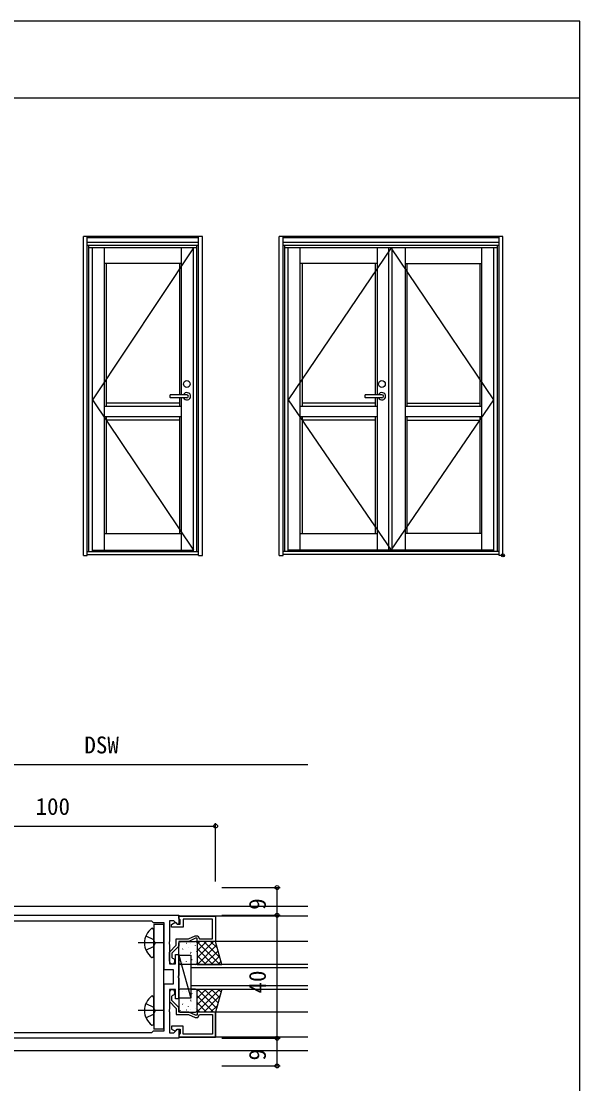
# Model space of a CAD drawing. Units: millimetres, scale not verified. Extents: x -437 to 438, y -344 to 341.
# Drawn here: x 256.6 to 438.3, y -39.3 to 306.3 of the extents above; entities that cross this region are included whole.
import ezdxf
from ezdxf.enums import TextEntityAlignment as Align

# ---------------------------------------------------------------- set-up
doc = ezdxf.new("R2010")
doc.units = ezdxf.units.MM
doc.header["$LTSCALE"] = 2
doc.header["$PDMODE"] = 32
doc.header["$PDSIZE"] = 1
for name, color, linetype in [('0-2_YKK_11', 7, 'Continuous'), ('0-3_YKK_12', 2, 'Continuous'), ('0-4_YKK_13', 4, 'Continuous'), ('0-5_YKK_A1', 4, 'Continuous'), ('0-6_YKK_D', 6, 'Continuous'), ('0-7_YKK_ZWAK', 7, 'Continuous')]:
    doc.layers.add(name, color=color, linetype=linetype)
doc.styles.add('ＭＳ ゴシック', font='')
doc.styles.get('ＭＳ ゴシック').set_extended_font_data('MS Gothic')

msp = doc.modelspace()

# ---------------------------------------------------------------- linework, layer by layer
at = {"layer": '0-2_YKK_11'}
msp.add_line((319.837, -16.218), (319.837, -23.918), dxfattribs=at)
for points in [[(222.137, 15.483), (307.837, 15.483), (307.837, 12.682), (307.466, 12.529)], [(304.837, 0.582), (304.837, 3.503), (307.037, 5.803), (307.037, 7.782), (311.015, 7.782), (313.159, 8.782), (314.059, 8.782), (314.637, 7.782), (318.837, 7.782), (318.837, 14.182), (309.337, 14.182), (309.337, 11.582), (305.537, 11.582), (305.537, 12.482), (306.576, 13.082), (306.887, 13.082), (307.387, 12.582), (308.337, 12.582), (308.337, 13.982), (308.137, 14.182), (307.837, 14.482), (307.837, 15.182)], [(307.837, 15.182), (319.837, 15.182), (319.837, 6.982), (313.837, 6.982), (313.837, 7.982), (313.337, 7.982), (311.192, 6.982), (307.837, 6.982), (307.837, 5.482), (305.637, 3.182), (305.637, 1.765), (305.887, 1.469)], [(307.466, 12.529), (306.312, 13.683), (304.837, 13.683), (304.837, 6.941), (304.717, 6.758), (304.717, 6.208), (304.837, 6.024), (304.837, -0.317), (306.837, -0.317), (306.837, 2.683), (307.837, 2.683), (307.837, -4.059), (307.717, -4.242), (307.717, -4.792), (307.837, -4.976), (307.837, -11.717), (306.837, -11.717), (306.837, -8.717), (304.837, -8.717), (304.837, -15.059), (304.717, -15.242), (304.717, -15.792), (304.837, -15.976), (304.837, -22.717), (306.312, -22.717), (307.466, -21.563), (307.837, -21.717), (307.837, -24.517)], [(304.837, -9.618), (304.837, -12.539), (307.037, -14.839), (307.037, -16.818), (311.015, -16.818), (313.159, -17.818), (314.059, -17.818), (314.637, -16.818), (318.837, -16.818), (318.837, -23.218), (309.337, -23.218), (309.337, -20.618), (305.537, -20.618), (305.537, -21.518), (306.576, -22.118), (306.887, -22.118), (307.387, -21.618), (308.337, -21.618), (308.337, -23.018), (308.137, -23.218), (307.837, -23.518), (307.837, -24.218)], [(307.837, -24.218), (319.837, -24.218), (319.837, -16.018), (313.837, -16.018), (313.837, -17.018), (313.337, -17.018), (311.192, -16.018), (307.837, -16.018), (307.837, -14.518), (305.637, -12.218), (305.637, -10.801), (305.887, -10.505)], [(307.837, -24.517), (221.637, -24.517)]]:
    msp.add_lwpolyline(points, dxfattribs=at)
msp.add_lwpolyline([(226.137, 13.683), (299.037, 13.683), (299.537, 13.183), (303.037, 13.183), (303.037, -2.117), (306.037, -2.117), (306.037, -6.917), (303.037, -6.917), (303.037, -22.217), (299.537, -22.217), (299.037, -22.717), (226.137, -22.717)], close=True, dxfattribs=at)
for centre, start, end in [((305.737, 0.582), 180, 80.40594), ((305.737, -9.618), 279.59406, 180)]:
    msp.add_arc(centre, 0.9, start, end, dxfattribs=at)
at = {"layer": '0-3_YKK_12'}
for p, q in [((212.837, 18.482), (349.837, 18.482)), ((349.837, 15.182), (307.837, 15.182)), ((349.837, 6.982), (319.837, 6.982)), ((311.837, -1.518), (349.837, -1.518)), ((349.837, -7.518), (311.837, -7.518)), ((349.837, -16.018), (319.837, -16.018)), ((349.837, -24.218), (307.837, -24.218)), ((221.767, -28.518), (349.837, -28.518))]:
    msp.add_line(p, q, dxfattribs=at)
msp.add_lwpolyline([(349.837, -0.518), (311.837, -0.518), (311.837, -8.518), (349.837, -8.518)], dxfattribs=at)
at = {"layer": '0-4_YKK_13'}
for p, q in [((299.107, 11.234), (299.207, 11.234)), ((302.907, 12.484), (299.707, 12.484)), ((299.707, 12.484), (299.707, -21.516)), ((299.707, 2.234), (299.707, 10.734)), ((302.907, 12.484), (302.907, -21.516)), ((297.195, 8.834), (299.612, 7.629)), ((300.221, 6.484), (299.612, 7.629)), ((308.337, 6.982), (313.337, 6.982)), ((319.171, 6.982), (313.837, 1.648)), ((316.926, 6.982), (313.837, 3.893)), ((314.681, 6.982), (313.837, 6.138)), ((321.238, 1.728), (315.984, 6.982)), ((320.421, 4.789), (318.229, 6.982)), ((302.907, 6.484), (294.707, 6.484)), ((297.195, 4.134), (299.612, 5.339)), ((300.221, 6.484), (299.612, 5.339)), ((307.837, -0.018), (307.837, 6.482)), ((308.4, 6.538), (308.376, 6.494)), ((309.135, 4.513), (309.111, 4.469)), ((309.554, 4.199), (309.547, 4.193)), ((310.345, 6.346), (310.257, 6.299)), ((311.024, 5.104), (311, 5.06)), ((311.759, 6.174), (311.752, 6.167)), ((313.216, 5.747), (313.192, 5.703)), ((313.648, 3.671), (313.624, 3.627)), ((313.742, 4.355), (313.734, 4.348)), ((321.239, -0.518), (313.837, 6.884)), ((313.837, 6.482), (313.837, -0.018)), ((318.993, -0.518), (313.837, 4.639)), ((320.169, 5.735), (313.916, -0.518)), ((320.642, 3.963), (316.161, -0.518)), ((299.107, 1.734), (299.207, 1.734)), ((307.837, 2.482), (311.837, -11.518)), ((309.109, 0.205), (309.101, 0.198)), ((309.567, 2.437), (309.543, 2.393)), ((310.301, 0.412), (310.277, 0.368)), ((311.574, 2.413), (311.567, 2.407)), ((311.759, 3.08), (311.735, 3.036)), ((311.87, 3.456), (311.781, 3.41)), ((312.191, 1.003), (312.167, 0.959)), ((313.296, 0.36), (313.289, 0.354)), ((316.748, -0.518), (313.837, 2.394)), ((314.503, -0.518), (313.837, 0.149)), ((321.115, 2.19), (318.406, -0.518)), ((321.587, 0.418), (320.651, -0.518)), ((308.11, -0.231), (308.086, -0.275)), ((313.337, -0.518), (308.337, -0.518)), ((307.837, -9.018), (307.837, -15.518)), ((308.11, -8.805), (308.086, -8.761)), ((313.337, -8.518), (308.337, -8.518)), ((309.109, -9.241), (309.101, -9.234)), ((310.301, -9.448), (310.277, -9.404)), ((312.191, -10.039), (312.167, -9.995)), ((313.296, -9.397), (313.289, -9.39)), ((321.239, -8.518), (313.837, -15.92)), ((318.993, -8.518), (313.837, -13.675)), ((316.748, -8.518), (313.837, -11.43)), ((314.503, -8.518), (313.837, -9.185)), ((313.837, -15.518), (313.837, -9.018)), ((320.169, -14.771), (313.916, -8.518)), ((320.642, -12.999), (316.161, -8.518)), ((321.115, -11.226), (318.406, -8.518)), ((321.587, -9.454), (320.651, -8.518)), ((297.195, -13.166), (299.612, -14.371)), ((299.107, -10.766), (299.207, -10.766)), ((299.707, -19.766), (299.707, -11.266)), ((309.135, -13.549), (309.111, -13.505)), ((309.567, -11.473), (309.543, -11.429)), ((309.554, -13.235), (309.547, -13.229)), ((311.574, -11.449), (311.567, -11.443)), ((311.759, -12.116), (311.735, -12.072)), ((311.87, -12.492), (311.781, -12.446)), ((313.648, -12.707), (313.624, -12.663)), ((313.742, -13.391), (313.734, -13.384)), ((319.171, -16.018), (313.837, -10.684)), ((316.926, -16.018), (313.837, -12.929)), ((321.238, -10.764), (315.984, -16.018)), ((302.907, -15.516), (294.707, -15.516)), ((297.195, -17.866), (299.612, -16.661)), ((300.221, -15.516), (299.612, -14.371)), ((300.221, -15.516), (299.612, -16.661)), ((308.337, -16.018), (313.337, -16.018)), ((308.4, -15.574), (308.376, -15.53)), ((310.345, -15.382), (310.257, -15.335)), ((311.024, -14.14), (311, -14.097)), ((311.759, -15.21), (311.752, -15.204)), ((313.216, -14.783), (313.192, -14.74)), ((314.681, -16.018), (313.837, -15.174)), ((320.421, -13.825), (318.229, -16.018)), ((299.107, -20.266), (299.207, -20.266)), ((302.907, -21.516), (299.707, -21.516))]:
    msp.add_line(p, q, dxfattribs=at)
for points in [[(321.837, -0.518), (319.837, 6.982), (313.837, 6.982), (313.837, -0.518)], [(307.837, 2.482), (311.837, 2.482), (311.837, -11.518), (307.837, -11.518)], [(321.837, -8.518), (319.837, -16.018), (313.837, -16.018), (313.837, -8.518)]]:
    msp.add_lwpolyline(points, close=True, dxfattribs=at)
for centre, radius, start, end in [((302.607, 6.484), 5.9, 126.38156, 233.61844), ((299.207, 10.734), 0.5, 0, 90), ((308.337, 6.482), 0.5, 90, 180), ((313.337, 6.482), 0.5, 0, 90), ((299.207, 2.234), 0.5, 270, 0), ((308.337, -0.018), 0.5, 180, 270), ((313.337, -0.018), 0.5, 270, 0), ((308.337, -9.018), 0.5, 90, 180), ((313.337, -9.018), 0.5, 360, 90), ((302.607, -15.516), 5.9, 126.38156, 233.61844), ((299.207, -11.266), 0.5, 0, 90), ((308.337, -15.518), 0.5, 180, 270), ((313.337, -15.518), 0.5, 270, 360), ((299.207, -19.766), 0.5, 270, 0)]:
    msp.add_arc(centre, radius, start, end, dxfattribs=at)
at = {"layer": '0-5_YKK_A1'}
for p, q in [((276.85, 132.55), (276.85, 236.3)), ((315.55, 236.3), (276.85, 236.3)), ((278.1, 132.55), (278.1, 236.3)), ((314.3, 235.8), (278.1, 235.8)), ((314.3, 132.55), (314.3, 236.3)), ((315.55, 132.55), (315.55, 236.3)), ((340.55, 132.55), (340.55, 236.3)), ((413.3, 236.3), (340.55, 236.3)), ((341.8, 132.55), (341.8, 236.3)), ((412.05, 235.8), (341.8, 235.8)), ((412.05, 132.55), (412.05, 236.3)), ((413.3, 132.55), (413.3, 236.3)), ((314.3, 234.3), (278.1, 234.3)), ((314.3, 234.3), (278.1, 234.3)), ((278.1, 133.8), (278.1, 234.3)), ((314.3, 233.3), (278.1, 233.3)), ((278.65, 133.8), (278.65, 233.3)), ((313.75, 232.55), (278.65, 232.55)), ((279.75, 133.8), (279.75, 232.55)), ((283.7, 134.2), (283.7, 232.55)), ((308.65, 232.55), (308.65, 184.8)), ((312.65, 133.8), (312.65, 232.55)), ((313.75, 133.8), (313.75, 233.3)), ((314.3, 133.8), (314.3, 234.3)), ((341.8, 133.8), (341.8, 234.3)), ((412.05, 234.3), (341.8, 234.3)), ((412.05, 233.3), (341.8, 233.3)), ((342.35, 133.8), (342.35, 233.3)), ((411.5, 232.55), (342.35, 232.55)), ((343.45, 133.8), (343.45, 232.55)), ((347.4, 134.2), (347.4, 232.55)), ((372.35, 232.55), (372.35, 184.801)), ((376.1, 232.55), (376.1, 134.2)), ((377.197, 232.55), (377.197, 134.2)), ((381.5, 232.55), (381.5, 134.2)), ((406.45, 134.2), (406.45, 232.55)), ((410.4, 133.8), (410.4, 232.55)), ((411.5, 133.8), (411.5, 233.3)), ((412.05, 133.8), (412.05, 234.3)), ((308.65, 227.5), (283.7, 227.5)), ((284.3, 227.5), (284.3, 180.95)), ((308.05, 227.5), (308.05, 184.8)), ((372.35, 227.5), (347.4, 227.5)), ((348, 227.5), (348, 180.95)), ((371.75, 227.5), (371.75, 184.801)), ((381.5, 227.5), (406.45, 227.5)), ((382.1, 227.5), (382.1, 180.95)), ((405.85, 227.5), (405.85, 180.95)), ((304.95, 184.55), (304.95, 184.05)), ((310.5, 184.8), (305.2, 184.8)), ((310.5, 183.8), (305.2, 183.8)), ((308.05, 183.8), (308.05, 180.95)), ((308.65, 183.8), (308.65, 134.2)), ((368.401, 184.551), (368.401, 184.051)), ((373.951, 184.801), (368.651, 184.801)), ((373.951, 183.801), (368.651, 183.801)), ((371.75, 183.801), (371.75, 180.95)), ((372.35, 183.801), (372.35, 134.2)), ((308.65, 180.95), (283.7, 180.95)), ((308.05, 182.05), (284.3, 182.05)), ((372.35, 180.95), (347.4, 180.95)), ((371.75, 182.05), (348, 182.05)), ((406.45, 180.95), (381.5, 180.95)), ((382.1, 182.05), (405.85, 182.05)), ((308.65, 177.65), (283.7, 177.65)), ((284.3, 177.65), (284.3, 139.7)), ((308.05, 176.55), (284.3, 176.55)), ((308.05, 177.65), (308.05, 139.7)), ((372.35, 177.65), (347.4, 177.65)), ((348, 177.65), (348, 139.7)), ((371.75, 176.55), (348, 176.55)), ((371.75, 177.65), (371.75, 139.7)), ((406.45, 177.65), (381.5, 177.65)), ((382.1, 177.65), (382.1, 139.7)), ((382.1, 176.55), (405.85, 176.55)), ((405.85, 177.65), (405.85, 139.7)), ((283.7, 139.7), (308.65, 139.7)), ((347.4, 139.7), (372.35, 139.7)), ((406.45, 139.7), (381.5, 139.7)), ((276.85, 132.55), (278.1, 132.55)), ((278.1, 133.8), (314.3, 133.8)), ((278.1, 132.8), (314.3, 132.8)), ((279.75, 134.2), (312.65, 134.2)), ((314.3, 132.55), (315.55, 132.55)), ((340.55, 132.55), (341.8, 132.55)), ((412.05, 133.8), (341.8, 133.8)), ((412.05, 132.8), (341.8, 132.8)), ((410.4, 134.2), (343.45, 134.2)), ((413.3, 132.55), (412.05, 132.55))]:
    msp.add_line(p, q, dxfattribs=at)
msp.add_lwpolyline([(312.65, 232.55), (279.75, 183.175), (312.65, 134.2)], dxfattribs=at)
msp.add_lwpolyline([(376.925, 134.2), (410.4, 183.175), (376.925, 232.55), (343.45, 183.175)], close=True, dxfattribs=at)
for centre in [(310.5, 188.3), (373.951, 188.301)]:
    msp.add_circle(centre, 1.1, dxfattribs=at)
for centre, radius, start, end in [((305.2, 184.55), 0.25, 90, 180), ((305.2, 184.05), 0.25, 180, 270), ((310.5, 184.3), 1.2, 204.62432, 155.37568), ((310.5, 184.3), 0.5, 270, 90), ((368.651, 184.551), 0.25, 90, 180), ((368.651, 184.051), 0.25, 180, 270), ((373.951, 184.301), 1.2, 204.62432, 155.37568), ((373.951, 184.301), 0.5, 270, 90)]:
    msp.add_arc(centre, radius, start, end, dxfattribs=at)
msp.add_point((413.3, 132.55), dxfattribs=at)
at = {"layer": '0-6_YKK_D'}
for p, q in [((226.837, 64.482), (349.837, 64.482)), ((319.837, 26.482), (319.837, 45.482)), ((219.837, 44.482), (319.837, 44.482)), ((321.837, 24.482), (340.837, 24.482)), ((339.837, 15.485), (339.837, 24.482)), ((321.837, 15.485), (340.837, 15.485)), ((321.837, 15.485), (340.837, 15.485)), ((339.837, -24.515), (339.837, 15.485)), ((321.837, -24.515), (340.837, -24.515)), ((321.837, -24.515), (340.837, -24.515)), ((339.837, -33.518), (339.837, -24.515)), ((321.837, -33.518), (340.837, -33.518))]:
    msp.add_line(p, q, dxfattribs=at)
for centre in [(319.837, 44.482), (339.837, 24.482), (339.837, 15.485), (339.837, 15.485), (339.837, -24.515), (339.837, -24.515), (339.837, -33.518)]:
    msp.add_circle(centre, 0.637, dxfattribs=at)
at = {"layer": '0-7_YKK_ZWAK'}
for p, q in [((438.3, 306.3), (-436.7, 306.3)), ((438.3, 281.3), (-436.7, 281.3))]:
    msp.add_line(p, q, dxfattribs=at)
msp.add_lwpolyline([(-436.7, -343.7), (438.3, -343.7), (438.3, 306.3)], dxfattribs=at)

# ---------------------------------------------------------------- texts
at = {"layer": '0-6_YKK_D', "style": 'ＭＳ ゴシック'}
for s, p in [('DSW', (277.151, 66.482)), ('100', (261.271, 46.482))]:
    msp.add_text(s, height=5.499, dxfattribs=at).set_placement(p, align=Align.BOTTOM_LEFT)
for s, p in [('9', (337.837, 17.256)), ('40', (337.837, -9.969)), ('9', (337.837, -31.744))]:
    msp.add_text(s, height=5.499, rotation=90, dxfattribs=at).set_placement(p, align=Align.BOTTOM_LEFT)

doc.saveas('drawing.dxf')
